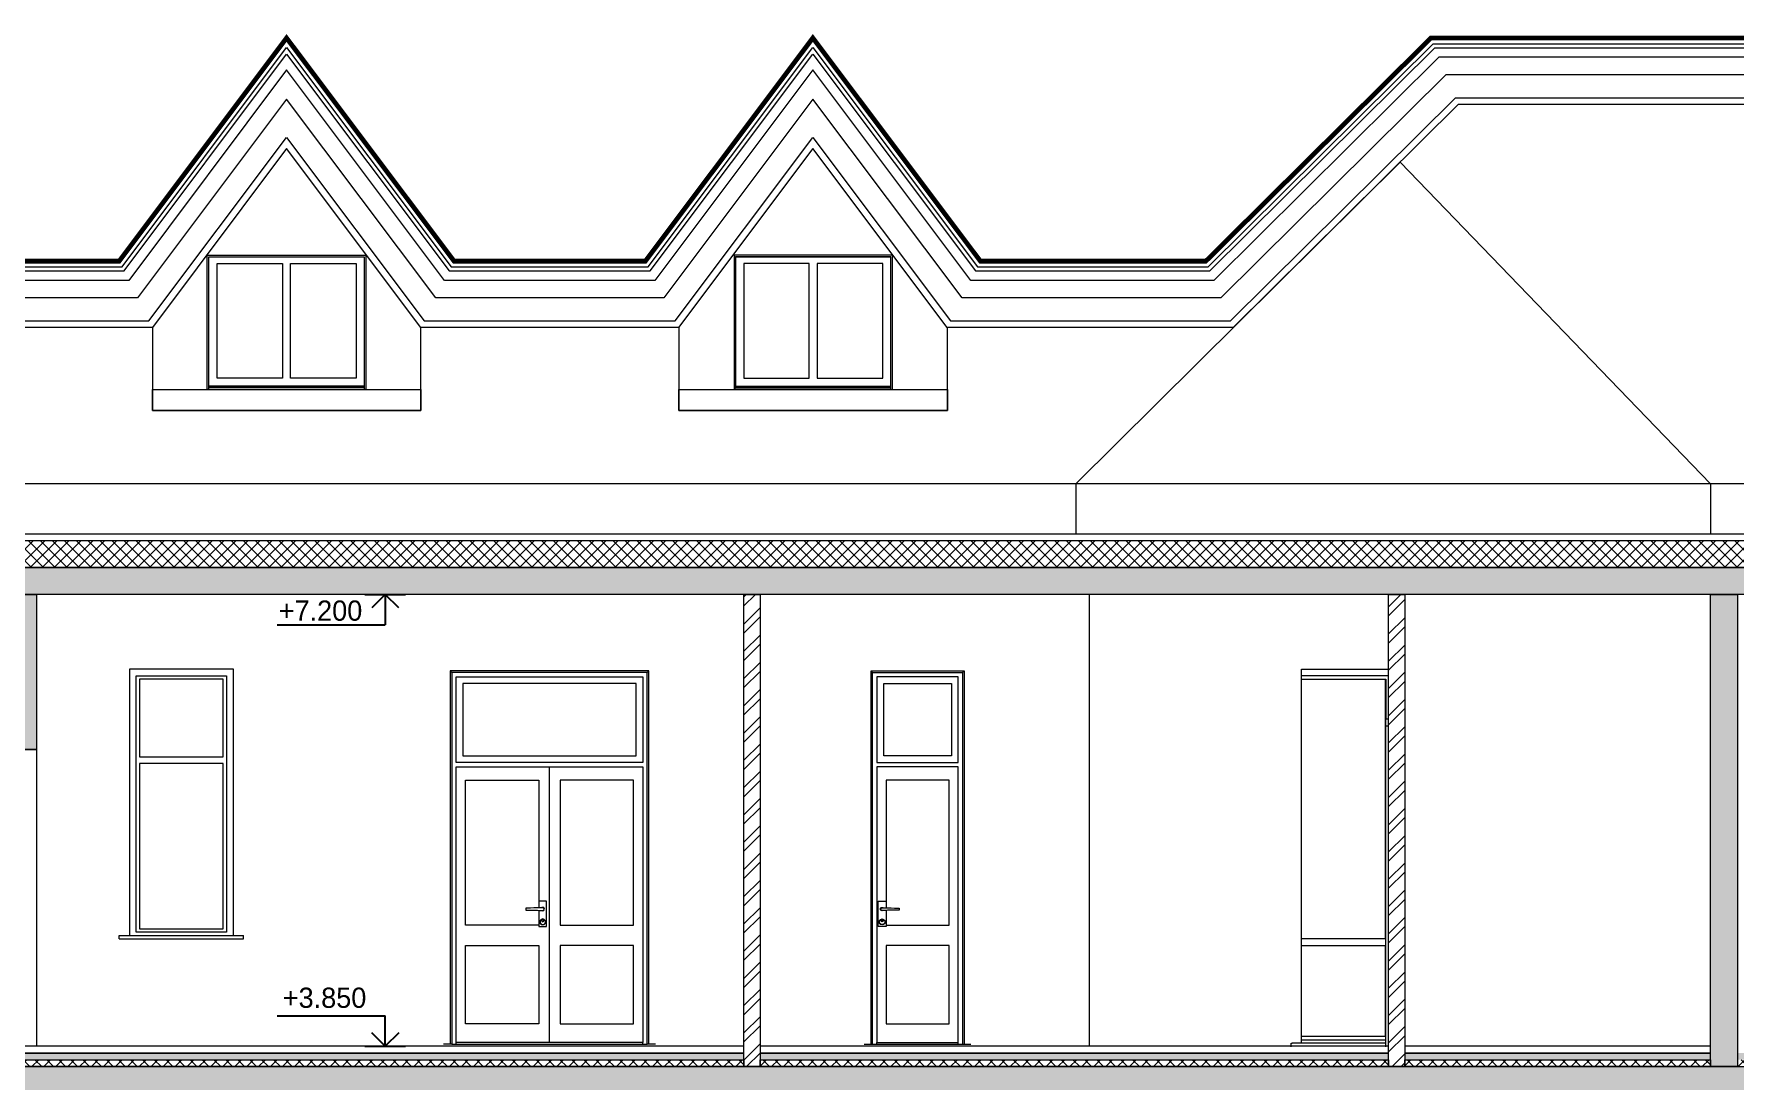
# Model space of a CAD drawing. Header units: millimetres. Extents: x 1177761 to 1329492, y 746793 to 827002.
# Drawn here: x 1298361 to 1310962, y 762100 to 769855 of the extents above; entities that cross this region are included whole.
import ezdxf

# ---------------------------------------------------------------- set-up
doc = ezdxf.new("R2010")
doc.units = ezdxf.units.MM
doc.linetypes.add('HIDDEN', pattern=[9.525, 6.35, -3.175])
doc.layers.add('mark', color=4, linetype='Continuous')
doc.layers.add('wall', color=5, linetype='Continuous', lineweight=30)
doc.styles.add('PStudio', font='pstudio.shx')
pattern_1 = [(45, (-514109.56, 1378656.587), (-44.1941738, 44.1941738), []), (135, (-514109.56, 1378656.587), (-44.1941738, -44.1941738), [])]
pattern_2 = [(45, (-509931.05, 1337656.59), (-88.388348, 88.388348), []), (45, (-509842.66, 1337656.59), (-88.388348, 88.388348), [156.25, -31.25, 0, -31.25])]

# ---------------------------------------------------------------- blocks, each defined once
blk = doc.blocks.new('H LEVEL4')
at = {"color": 0, "linetype": 'ByBlock'}
for p, q in [((16, 4.5), (0, 4.5)), ((0, 0), (0, 4.5)), ((3, 0), (-3, 0)), ((-2, 2), (0, 0)), ((0, 0), (2, 2))]:
    blk.add_line(p, q, dxfattribs=at)
at = {"color": 0, "linetype": 'ByBlock', "style": 'PStudio'}
blk.add_attdef('OTM', (3.4, 5.7), '', height=2, dxfattribs=at)

msp = doc.modelspace()

# ---------------------------------------------------------------- hatches: boundary and pattern name
at = {"layer": 'wall', "lineweight": 20, "ltscale": 50}
h = msp.add_hatch(dxfattribs=at)
h.set_pattern_fill('ANSI35', color=250, scale=500, style=0)
h.set_pattern_definition(pattern_2)
h.paths.add_polyline_path([(1319530, 765900), (1289710, 765900), (1319530, 765900), (1319530, 766355), (1319910, 766355), (1319910, 765900), (1319910, 765215), (1319530, 765215), (1319530, 765700), (1289710, 765700), (1289710, 765215), (1289330, 765215), (1289330, 765900), (1289330, 766520), (1289710, 766520), (1289710, 765900)])
at = {"layer": 'wall', "lineweight": 20, "ltscale": 100}
h = msp.add_hatch(dxfattribs=at)
h.set_pattern_fill('ANSI37', color=250, scale=500, style=0)
h.set_pattern_definition(pattern_1)
h.paths.add_polyline_path([(1289710, 766100), (1319530, 766100), (1319530, 765900), (1289710, 765900)])
at = {"layer": 'wall', "lineweight": 20, "ltscale": 50}
h = msp.add_hatch(dxfattribs=at)
h.set_pattern_fill('ANSI35', color=250, scale=500, style=0)
h.set_pattern_definition(pattern_2)
h.paths.add_polyline_path([(1310781, 765700), (1310981, 765700), (1310981, 762200), (1310781, 762200)])
h.paths.add_polyline_path([(1310781, 762000), (1310981, 762000), (1310981, 761100), (1310781, 761100)])
h.paths.add_polyline_path([(1305981, 762000), (1306181, 762000), (1306181, 761100), (1305981, 761100)])
h.paths.add_polyline_path([(1298180, 765700), (1298380, 765700), (1298380, 764550), (1298180, 764550)])
h.paths.add_polyline_path([(1298180, 758300), (1298380, 758300), (1298380, 762000), (1298180, 762000)])
h.paths.add_polyline_path([(1293380, 765700), (1293580, 765700), (1293580, 762200), (1293380, 762200)])
h.paths.add_polyline_path([(1293380, 762000), (1293580, 762000), (1293580, 758300), (1293380, 758300)])
at = {"layer": 'wall', "lineweight": 20, "ltscale": 100}
h = msp.add_hatch(dxfattribs=at)
h.set_pattern_fill('ANSI32', color=250, scale=15, style=0)
h.set_pattern_definition([(45, (32828.37, 1378656.59), (-101.027881, 101.027881), []), (45, (32895.73, 1378656.59), (-101.027881, 101.027881), [])])
h.paths.add_polyline_path([(1295004, 765700), (1295124, 765700), (1295124, 762200), (1295004, 762200)])
h.paths.add_polyline_path([(1296580, 762200), (1296700, 762200), (1296700, 765700), (1296580, 765700)])
h.paths.add_polyline_path([(1303620, 765700), (1303740, 765700), (1303740, 762200), (1303620, 762200)])
h.paths.add_polyline_path([(1308396, 765700), (1308516, 765700), (1308516, 762200), (1308396, 762200)])
h.paths.add_polyline_path([(1313456, 762200), (1313336, 762200), (1313336, 765700), (1313456, 765700)])
at = {"layer": 'wall', "lineweight": 20}
h = msp.add_hatch(dxfattribs=at)
h.set_pattern_fill('AR-CONC', color=250, scale=20, style=0)
h.set_pattern_definition([(50, (781736.57, 209871.36), (143.452037, -12.550427), [15, -165]), (355, (781736.57, 209871.36), (-27.750267, 150.438427), [12, -132]), (100.4514, (781748.53, 209870.31), (115.701876, 137.887908), [12.748038, -140.228422]), (46.1842, (781736.57, 209911.36), (213.44821, -33.103803), [22.5, -247.5]), (96.6356, (781754.36, 209908.6), (186.93254, 194.823574), [19.12206, -210.3426]), (351.1842, (781736.57, 209911.36), (186.93239, 194.82372), [18, -198]), (21, (781756.57, 209901.36), (119.38141, -80.523778), [15, -165]), (326, (781756.57, 209901.36), (48.663066, 145.03001), [12, -132]), (71.4514, (781766.52, 209894.65), (168.044526, 64.5061), [12.748038, -140.228422]), (37.5, (781736.574, 209871.357), (2.431971, 66.5787708), [0, -130.4, 0, -134, 0, -132.5]), (7.5, (781736.574, 209871.36), (52.6139075, 78.8823424), [0, -76.4, 0, -127.4, 0, -50.5]), (327.5, (781691.974, 209871.357), (106.7644872, -4.5109743), [0, -50, 0, -156, 0, -207]), (317.5, (781671.97, 209871.36), (116.637234, 20.020996), [0, -65, 0, -103.6, 0, -147])])
h.paths.add_polyline_path([(1316626, 762300), (1319530, 762300), (1319530, 762250), (1316626, 762250)])
h.paths.add_polyline_path([(1315206, 762300), (1316506, 762300), (1316506, 762250), (1315206, 762250)])
h.paths.add_polyline_path([(1313456, 762300), (1314956, 762300), (1314956, 762250), (1313456, 762250)])
h.paths.add_polyline_path([(1310981, 762300), (1313336, 762300), (1313336, 762250), (1310981, 762250)])
h.paths.add_polyline_path([(1308516, 762300), (1310781, 762300), (1310781, 762250), (1308516, 762250)])
h.paths.add_polyline_path([(1303740, 762300), (1308396, 762300), (1308396, 762250), (1303740, 762250)])
h.paths.add_polyline_path([(1296700, 762300), (1303620, 762300), (1303620, 762250), (1296700, 762250)])
h.paths.add_polyline_path([(1295124, 762300), (1296580, 762300), (1296580, 762250), (1295124, 762250)])
h.paths.add_polyline_path([(1293580, 762300), (1295004, 762300), (1295004, 762250), (1293580, 762250)])
h.paths.add_polyline_path([(1289710, 762300), (1293380, 762300), (1293380, 762250), (1289710, 762250)])
at = {"layer": 'wall', "lineweight": 20, "ltscale": 100}
h = msp.add_hatch(dxfattribs=at)
h.set_pattern_fill('ANSI37', color=250, scale=500, style=0)
h.set_pattern_definition(pattern_1)
h.paths.add_polyline_path([(1316626, 762250), (1319530, 762250), (1319530, 762200), (1316626, 762200)])
h.paths.add_polyline_path([(1315206, 762250), (1316506, 762250), (1316506, 762200), (1315206, 762200)])
h.paths.add_polyline_path([(1313456, 762250), (1314956, 762250), (1314956, 762200), (1313456, 762200)])
h.paths.add_polyline_path([(1310981, 762250), (1313336, 762250), (1313336, 762200), (1310981, 762200)])
h.paths.add_polyline_path([(1308516, 762250), (1310781, 762250), (1310781, 762200), (1308516, 762200)])
h.paths.add_polyline_path([(1303740, 762250), (1308396, 762250), (1308396, 762200), (1303740, 762200)])
h.paths.add_polyline_path([(1296700, 762250), (1303620, 762250), (1303620, 762200), (1296700, 762200)])
h.paths.add_polyline_path([(1295124, 762250), (1296580, 762250), (1296580, 762200), (1295124, 762200)])
h.paths.add_polyline_path([(1293580, 762250), (1295004, 762250), (1295004, 762200), (1293580, 762200)])
h.paths.add_polyline_path([(1289710, 762250), (1293380, 762250), (1293380, 762200), (1289710, 762200)])
at = {"layer": 'wall', "lineweight": 20, "ltscale": 50}
h = msp.add_hatch(dxfattribs=at)
h.set_pattern_fill('ANSI35', color=250, scale=500, style=0)
h.set_pattern_definition(pattern_2)
h.paths.add_polyline_path([(1319910, 762200), (1319910, 762000), (1319530, 762000), (1319530, 761750), (1319151, 761750), (1319151, 762000), (1289730, 762000), (1289730, 761750), (1289430, 761750), (1289430, 762200)])
h = msp.add_hatch(dxfattribs=at)
h.set_pattern_fill('ANSI35', color=250, scale=500, style=0)
h.set_pattern_definition(pattern_2)
h.paths.add_polyline_path([(1319910, 762200), (1319910, 762000), (1319530, 762000), (1319530, 761750), (1319151, 761750), (1319151, 762000), (1289730, 762000), (1289730, 761750), (1289430, 761750), (1289430, 762200)])

# ---------------------------------------------------------------- linework, layer by layer
at = {"layer": 'wall', "color": 250, "lineweight": 20, "ltscale": 50}
for p, q in [((1299645, 768215), (1300820, 768215)), ((1299645, 767220), (1299645, 768215)), ((1299657, 768203), (1300807, 768203)), ((1299657, 767233), (1299657, 768203)), ((1300807, 768203), (1300807, 767243)), ((1300807, 768203), (1300807, 767233)), ((1300820, 768215), (1300820, 767220)), ((1303547, 768215), (1303547, 767220)), ((1304722, 768215), (1303547, 768215)), ((1303559, 768203), (1303559, 767233)), ((1304709, 768203), (1303559, 768203)), ((1303559, 768203), (1303559, 767243)), ((1304709, 767233), (1304709, 768203)), ((1304722, 767220), (1304722, 768215)), ((1299717, 767303), (1299717, 768153)), ((1299717, 768153), (1300202, 768153)), ((1300202, 768153), (1300202, 767303)), ((1300262, 767303), (1300262, 768153)), ((1300262, 768153), (1300747, 768153)), ((1300747, 768153), (1300747, 767303)), ((1304104, 768153), (1303619, 768153)), ((1303619, 768153), (1303619, 767303)), ((1304104, 767303), (1304104, 768153)), ((1304649, 768153), (1304164, 768153)), ((1304164, 768153), (1304164, 767303)), ((1304649, 767303), (1304649, 768153)), ((1300202, 767303), (1299717, 767303)), ((1300747, 767303), (1300262, 767303)), ((1303619, 767303), (1304104, 767303)), ((1304164, 767303), (1304649, 767303)), ((1300820, 767220), (1299645, 767220)), ((1300807, 767243), (1299657, 767243)), ((1300807, 767233), (1299657, 767233)), ((1303547, 767220), (1304722, 767220)), ((1303559, 767243), (1304709, 767243)), ((1303559, 767233), (1304709, 767233)), ((1306078, 766520), (1306078, 766150)), ((1310781, 766520), (1310781, 766150)), ((1306181, 762350), (1306181, 765700)), ((1299068, 765147), (1299068, 763172)), ((1299838, 765147), (1299068, 765147)), ((1299838, 763172), (1299838, 765147)), ((1307751, 765147), (1307755, 765147)), ((1307751, 762372), (1307751, 765147)), ((1307751, 765147), (1307755, 765147)), ((1307751, 762372), (1307751, 765147)), ((1307755, 765147), (1307878, 765147)), ((1307755, 765147), (1307878, 765147)), ((1307878, 765147), (1308003, 765147)), ((1307878, 765147), (1308003, 765147)), ((1308003, 765147), (1308131, 765147)), ((1308003, 765147), (1308131, 765147)), ((1308131, 765147), (1308260, 765147)), ((1308131, 765147), (1308260, 765147)), ((1308260, 765147), (1308396, 765147)), ((1308260, 765147), (1308396, 765147)), ((1299118, 765097), (1299788, 765097)), ((1299118, 763197), (1299118, 765097)), ((1299763, 765072), (1299143, 765072)), ((1299143, 765072), (1299143, 764497)), ((1299763, 764497), (1299763, 765072)), ((1299788, 765097), (1299788, 763197)), ((1301445, 765134), (1301457, 765122)), ((1301445, 765134), (1301445, 762367)), ((1302915, 765134), (1301445, 765134)), ((1301457, 765122), (1301457, 762367)), ((1302903, 765122), (1301457, 765122)), ((1301489, 764454), (1301489, 765090)), ((1301489, 765090), (1302871, 765090)), ((1302821, 765040), (1301539, 765040)), ((1301539, 765040), (1301539, 764504)), ((1302821, 764504), (1302821, 765040)), ((1302871, 765090), (1302871, 764454)), ((1302903, 765122), (1302915, 765134)), ((1302903, 762367), (1302903, 765122)), ((1302915, 762367), (1302915, 765134)), ((1304574, 765122), (1304562, 765134)), ((1304562, 762367), (1304562, 765134)), ((1304562, 765134), (1305252, 765134)), ((1304574, 765122), (1304562, 765134)), ((1304562, 762367), (1304562, 765134)), ((1304562, 765134), (1305252, 765134)), ((1304574, 762367), (1304574, 765122)), ((1304574, 765122), (1305240, 765122)), ((1304574, 762367), (1304574, 765122)), ((1304574, 765122), (1305240, 765122)), ((1304606, 765090), (1304606, 764454)), ((1305208, 765090), (1304606, 765090)), ((1304606, 765090), (1304606, 764454)), ((1305208, 765090), (1304606, 765090)), ((1304656, 764504), (1304656, 765040)), ((1304656, 765040), (1305158, 765040)), ((1305158, 765040), (1305158, 764504)), ((1305208, 764454), (1305208, 765090)), ((1305208, 764454), (1305208, 765090)), ((1305252, 765134), (1305240, 765122)), ((1305252, 765134), (1305240, 765122)), ((1305240, 765122), (1305240, 762367)), ((1305240, 765122), (1305240, 762367)), ((1305252, 765134), (1305252, 762367)), ((1305252, 765134), (1305252, 762367)), ((1308396, 765097), (1307751, 765097)), ((1308396, 765097), (1307751, 765097)), ((1307751, 765072), (1308377, 765072)), ((1307751, 765072), (1308377, 765072)), ((1308374, 763147), (1308374, 765072)), ((1308374, 763147), (1308374, 765072)), ((1308377, 765072), (1308377, 764777)), ((1308377, 765072), (1308377, 764777)), ((1308377, 764777), (1308396, 764777)), ((1308377, 764727), (1308377, 764777)), ((1308377, 764777), (1308396, 764777)), ((1308377, 764727), (1308377, 764777)), ((1308377, 762347), (1308377, 764727)), ((1308377, 764727), (1308396, 764727)), ((1308377, 762347), (1308377, 764727)), ((1308377, 764727), (1308396, 764727)), ((1299143, 764497), (1299763, 764497)), ((1299763, 764447), (1299143, 764447)), ((1299143, 764447), (1299143, 763222)), ((1299763, 763222), (1299763, 764447)), ((1302871, 764454), (1301489, 764454)), ((1301489, 764422), (1302871, 764422)), ((1301489, 762379), (1301489, 764422)), ((1301539, 764504), (1302821, 764504)), ((1302180, 762379), (1302180, 764422)), ((1302871, 764422), (1302871, 762379)), ((1304606, 764454), (1305208, 764454)), ((1304606, 764454), (1305208, 764454)), ((1304606, 764422), (1304606, 762379)), ((1305208, 764422), (1304606, 764422)), ((1304606, 764422), (1304606, 762379)), ((1305208, 764422), (1304606, 764422)), ((1305158, 764504), (1304656, 764504)), ((1305208, 762379), (1305208, 764422)), ((1305208, 762379), (1305208, 764422)), ((1301557, 763247), (1301557, 764324)), ((1301557, 764324), (1302100, 764324)), ((1302100, 764324), (1302100, 763377)), ((1302803, 764324), (1302260, 764324)), ((1302260, 764324), (1302260, 763247)), ((1302803, 763247), (1302803, 764324)), ((1305140, 764324), (1304674, 764324)), ((1304674, 764324), (1304674, 763377)), ((1305140, 763247), (1305140, 764324)), ((1302159, 763427), (1302102, 763427)), ((1302102, 763427), (1302102, 763377)), ((1302130, 763380), (1302124, 763378)), ((1302130, 763379), (1302124, 763378)), ((1302137, 763378), (1302130, 763380)), ((1302136, 763378), (1302130, 763379)), ((1302159, 763237), (1302159, 763427)), ((1304616, 763427), (1304673, 763427)), ((1304616, 763237), (1304616, 763427)), ((1304616, 763427), (1304673, 763427)), ((1304616, 763237), (1304616, 763427)), ((1304638, 763378), (1304644, 763380)), ((1304638, 763378), (1304644, 763379)), ((1304638, 763378), (1304644, 763379)), ((1304644, 763380), (1304651, 763378)), ((1304644, 763379), (1304650, 763378)), ((1304644, 763379), (1304650, 763378)), ((1304673, 763427), (1304673, 763377)), ((1304673, 763427), (1304673, 763377)), ((1302013, 763374), (1302005, 763374)), ((1302005, 763374), (1302005, 763360)), ((1302005, 763360), (1302013, 763360)), ((1302039, 763375), (1302013, 763374)), ((1302013, 763360), (1302039, 763359)), ((1302065, 763376), (1302039, 763375)), ((1302039, 763359), (1302065, 763358)), ((1302092, 763377), (1302065, 763376)), ((1302065, 763358), (1302092, 763358)), ((1302105, 763377), (1302092, 763377)), ((1302092, 763358), (1302105, 763357)), ((1302100, 763357), (1302100, 763247)), ((1302102, 763357), (1302102, 763237)), ((1302130, 763377), (1302105, 763377)), ((1302105, 763357), (1302130, 763357)), ((1302111, 763283), (1302108, 763272)), ((1302108, 763272), (1302111, 763261)), ((1302113, 763282), (1302110, 763272)), ((1302110, 763272), (1302113, 763262)), ((1302119, 763291), (1302111, 763283)), ((1302111, 763261), (1302119, 763253)), ((1302120, 763290), (1302113, 763282)), ((1302113, 763262), (1302120, 763255)), ((1302130, 763294), (1302119, 763291)), ((1302119, 763253), (1302130, 763250)), ((1302130, 763292), (1302120, 763290)), ((1302120, 763255), (1302130, 763252)), ((1302124, 763378), (1302122, 763377)), ((1302122, 763357), (1302124, 763356)), ((1302123, 763285), (1302122, 763281)), ((1302122, 763281), (1302123, 763277)), ((1302126, 763288), (1302123, 763285)), ((1302124, 763285), (1302123, 763281)), ((1302123, 763281), (1302124, 763278)), ((1302123, 763277), (1302126, 763274)), ((1302124, 763378), (1302124, 763377)), ((1302124, 763357), (1302124, 763357)), ((1302124, 763357), (1302130, 763355)), ((1302124, 763356), (1302130, 763354)), ((1302127, 763287), (1302124, 763285)), ((1302124, 763278), (1302127, 763275)), ((1302130, 763289), (1302126, 763288)), ((1302126, 763274), (1302130, 763273)), ((1302130, 763288), (1302127, 763287)), ((1302127, 763275), (1302130, 763274)), ((1302135, 763376), (1302130, 763377)), ((1302130, 763357), (1302135, 763359)), ((1302130, 763355), (1302136, 763357)), ((1302130, 763354), (1302137, 763356)), ((1302141, 763291), (1302130, 763294)), ((1302140, 763290), (1302130, 763292)), ((1302134, 763288), (1302130, 763289)), ((1302134, 763287), (1302130, 763288)), ((1302130, 763274), (1302134, 763275)), ((1302130, 763273), (1302134, 763274)), ((1302130, 763252), (1302140, 763255)), ((1302130, 763250), (1302141, 763253)), ((1302137, 763285), (1302134, 763288)), ((1302136, 763285), (1302134, 763287)), ((1302134, 763275), (1302136, 763278)), ((1302134, 763274), (1302137, 763277)), ((1302139, 763372), (1302135, 763376)), ((1302135, 763359), (1302139, 763362)), ((1302141, 763373), (1302136, 763378)), ((1302136, 763357), (1302141, 763361)), ((1302137, 763281), (1302136, 763285)), ((1302136, 763278), (1302137, 763281)), ((1302141, 763374), (1302137, 763378)), ((1302137, 763356), (1302141, 763361)), ((1302138, 763281), (1302137, 763285)), ((1302137, 763277), (1302138, 763281)), ((1302140, 763367), (1302139, 763372)), ((1302139, 763362), (1302140, 763367)), ((1302148, 763282), (1302140, 763290)), ((1302140, 763255), (1302148, 763262)), ((1302143, 763367), (1302141, 763374)), ((1302142, 763367), (1302141, 763373)), ((1302141, 763361), (1302142, 763367)), ((1302141, 763361), (1302143, 763367)), ((1302149, 763283), (1302141, 763291)), ((1302141, 763253), (1302149, 763261)), ((1302150, 763272), (1302148, 763282)), ((1302148, 763262), (1302150, 763272)), ((1302152, 763272), (1302149, 763283)), ((1302149, 763261), (1302152, 763272)), ((1304622, 763272), (1304625, 763283)), ((1304625, 763261), (1304622, 763272)), ((1304624, 763272), (1304627, 763282)), ((1304627, 763262), (1304624, 763272)), ((1304625, 763283), (1304633, 763291)), ((1304633, 763253), (1304625, 763261)), ((1304627, 763282), (1304634, 763290)), ((1304634, 763255), (1304627, 763262)), ((1304631, 763367), (1304633, 763374)), ((1304633, 763361), (1304631, 763367)), ((1304632, 763367), (1304634, 763373)), ((1304632, 763367), (1304634, 763373)), ((1304634, 763361), (1304632, 763367)), ((1304634, 763361), (1304632, 763367)), ((1304633, 763374), (1304638, 763378)), ((1304638, 763356), (1304633, 763361)), ((1304633, 763291), (1304644, 763294)), ((1304644, 763250), (1304633, 763253)), ((1304634, 763373), (1304638, 763378)), ((1304634, 763373), (1304638, 763378)), ((1304634, 763367), (1304636, 763372)), ((1304634, 763367), (1304636, 763372)), ((1304636, 763362), (1304634, 763367)), ((1304636, 763362), (1304634, 763367)), ((1304638, 763357), (1304634, 763361)), ((1304638, 763357), (1304634, 763361)), ((1304634, 763290), (1304644, 763292)), ((1304644, 763252), (1304634, 763255)), ((1304636, 763372), (1304639, 763376)), ((1304636, 763372), (1304639, 763376)), ((1304639, 763359), (1304636, 763362)), ((1304639, 763359), (1304636, 763362)), ((1304636, 763281), (1304638, 763285)), ((1304638, 763277), (1304636, 763281)), ((1304637, 763281), (1304638, 763285)), ((1304638, 763278), (1304637, 763281)), ((1304644, 763355), (1304638, 763357)), ((1304644, 763355), (1304638, 763357)), ((1304644, 763354), (1304638, 763356)), ((1304644, 763354), (1304638, 763356)), ((1304638, 763285), (1304640, 763288)), ((1304638, 763285), (1304641, 763287)), ((1304641, 763275), (1304638, 763278)), ((1304640, 763274), (1304638, 763277)), ((1304639, 763376), (1304644, 763377)), ((1304639, 763376), (1304644, 763377)), ((1304644, 763357), (1304639, 763359)), ((1304644, 763357), (1304639, 763359)), ((1304640, 763288), (1304644, 763289)), ((1304644, 763273), (1304640, 763274)), ((1304641, 763287), (1304644, 763288)), ((1304644, 763274), (1304641, 763275)), ((1304644, 763377), (1304669, 763377)), ((1304644, 763377), (1304669, 763377)), ((1304669, 763357), (1304644, 763357)), ((1304650, 763357), (1304644, 763355)), ((1304669, 763357), (1304644, 763357)), ((1304650, 763357), (1304644, 763355)), ((1304651, 763356), (1304644, 763354)), ((1304651, 763356), (1304644, 763354)), ((1304644, 763294), (1304655, 763291)), ((1304644, 763292), (1304654, 763290)), ((1304644, 763289), (1304648, 763288)), ((1304644, 763288), (1304648, 763287)), ((1304648, 763275), (1304644, 763274)), ((1304648, 763274), (1304644, 763273)), ((1304654, 763255), (1304644, 763252)), ((1304655, 763253), (1304644, 763250)), ((1304648, 763288), (1304651, 763285)), ((1304648, 763287), (1304651, 763285)), ((1304651, 763278), (1304648, 763275)), ((1304651, 763277), (1304648, 763274)), ((1304650, 763378), (1304651, 763377)), ((1304650, 763378), (1304651, 763377)), ((1304651, 763357), (1304650, 763357)), ((1304651, 763357), (1304650, 763357)), ((1304651, 763378), (1304652, 763377)), ((1304652, 763357), (1304651, 763356)), ((1304652, 763357), (1304651, 763356)), ((1304651, 763285), (1304651, 763281)), ((1304651, 763285), (1304652, 763281)), ((1304651, 763281), (1304651, 763278)), ((1304652, 763281), (1304651, 763277)), ((1304654, 763290), (1304662, 763282)), ((1304662, 763262), (1304654, 763255)), ((1304655, 763291), (1304664, 763283)), ((1304664, 763261), (1304655, 763253)), ((1304662, 763282), (1304664, 763272)), ((1304664, 763272), (1304662, 763262)), ((1304664, 763283), (1304666, 763272)), ((1304666, 763272), (1304664, 763261)), ((1304669, 763377), (1304683, 763377)), ((1304669, 763377), (1304683, 763377)), ((1304683, 763358), (1304669, 763357)), ((1304683, 763358), (1304669, 763357)), ((1304673, 763357), (1304673, 763237)), ((1304673, 763357), (1304673, 763237)), ((1304674, 763357), (1304674, 763247)), ((1304683, 763377), (1304710, 763376)), ((1304683, 763377), (1304710, 763376)), ((1304710, 763358), (1304683, 763358)), ((1304710, 763358), (1304683, 763358)), ((1304710, 763376), (1304736, 763375)), ((1304710, 763376), (1304736, 763375)), ((1304736, 763359), (1304710, 763358)), ((1304736, 763359), (1304710, 763358)), ((1304736, 763375), (1304762, 763374)), ((1304736, 763375), (1304762, 763374)), ((1304762, 763360), (1304736, 763359)), ((1304762, 763360), (1304736, 763359)), ((1304762, 763374), (1304770, 763374)), ((1304762, 763374), (1304770, 763374)), ((1304770, 763360), (1304762, 763360)), ((1304770, 763360), (1304762, 763360)), ((1304770, 763374), (1304770, 763360)), ((1304770, 763374), (1304770, 763360)), ((1298993, 763172), (1299913, 763172)), ((1298993, 763147), (1298993, 763172)), ((1298993, 763147), (1299913, 763147)), ((1299788, 763197), (1299118, 763197)), ((1299143, 763222), (1299763, 763222)), ((1299913, 763147), (1299913, 763172)), ((1302100, 763247), (1301557, 763247)), ((1302102, 763237), (1302159, 763237)), ((1302260, 763247), (1302803, 763247)), ((1304673, 763237), (1304616, 763237)), ((1304673, 763237), (1304616, 763237)), ((1304674, 763247), (1305140, 763247)), ((1308377, 763147), (1307751, 763147)), ((1308377, 763147), (1307751, 763147)), ((1301557, 762517), (1301557, 763097)), ((1301557, 763097), (1302100, 763097)), ((1302100, 763097), (1302100, 762517)), ((1302803, 763097), (1302260, 763097)), ((1302260, 763097), (1302260, 762517)), ((1302803, 762517), (1302803, 763097)), ((1305140, 763097), (1304674, 763097)), ((1304674, 763097), (1304674, 762517)), ((1305140, 762517), (1305140, 763097)), ((1307751, 763097), (1308377, 763097)), ((1307751, 763097), (1308377, 763097)), ((1308374, 762422), (1308374, 763097)), ((1308374, 762422), (1308374, 763097)), ((1302100, 762517), (1301557, 762517)), ((1302260, 762517), (1302803, 762517)), ((1304674, 762517), (1305140, 762517)), ((1302871, 762379), (1301489, 762379)), ((1301489, 762367), (1301489, 762379)), ((1302871, 762367), (1302871, 762379)), ((1304606, 762379), (1305208, 762379)), ((1304606, 762367), (1304606, 762379)), ((1304606, 762379), (1305208, 762379)), ((1304606, 762367), (1304606, 762379)), ((1305208, 762367), (1305208, 762379)), ((1305208, 762367), (1305208, 762379)), ((1307675, 762347), (1307675, 762372)), ((1307675, 762372), (1307683, 762372)), ((1307675, 762347), (1307675, 762372)), ((1307675, 762372), (1307683, 762372)), ((1307688, 762372), (1307683, 762372)), ((1307688, 762372), (1307683, 762372)), ((1307759, 762372), (1307688, 762372)), ((1307759, 762372), (1307688, 762372)), ((1308377, 762422), (1307751, 762422)), ((1308377, 762422), (1307751, 762422)), ((1307751, 762397), (1308377, 762397)), ((1307751, 762397), (1308377, 762397)), ((1307881, 762372), (1307759, 762372)), ((1307881, 762372), (1307759, 762372)), ((1308006, 762372), (1307881, 762372)), ((1308006, 762372), (1307881, 762372)), ((1308133, 762372), (1308006, 762372)), ((1308133, 762372), (1308006, 762372)), ((1308261, 762372), (1308133, 762372)), ((1308261, 762372), (1308133, 762372)), ((1308377, 762372), (1308261, 762372)), ((1308377, 762372), (1308261, 762372)), ((1301445, 762367), (1301395, 762367)), ((1301457, 762367), (1301445, 762367)), ((1301457, 762367), (1302903, 762367)), ((1302915, 762367), (1302903, 762367)), ((1302965, 762367), (1302915, 762367)), ((1304512, 762367), (1304562, 762367)), ((1304512, 762367), (1304562, 762367)), ((1304562, 762367), (1304574, 762367)), ((1304562, 762367), (1304574, 762367)), ((1304574, 762367), (1305240, 762367)), ((1304574, 762367), (1305240, 762367)), ((1305240, 762367), (1305252, 762367)), ((1305240, 762367), (1305252, 762367)), ((1305252, 762367), (1305302, 762367)), ((1305252, 762367), (1305302, 762367))]:
    msp.add_line(p, q, dxfattribs=at)
at = {"layer": 'wall', "color": 250, "lineweight": 20, "ltscale": 50, "const_width": 20}
msp.add_lwpolyline([(1320306, 766155), (1320306, 766190), (1320338, 766188), (1320298, 766228), (1318316, 768152), (1314128, 768152), (1312477, 769832), (1308706, 769832), (1307039, 768178), (1305376, 768178), (1304131, 769838), (1302886, 768178), (1301477, 768178), (1300232, 769838), (1298988, 768178), (1297322, 768178), (1295654, 769831), (1292184, 769831), (1288508, 766173), (1288540, 766177), (1288530, 766141)], dxfattribs=at)
msp.add_lwpolyline([(1320306, 766155), (1320306, 766190), (1320338, 766188), (1320298, 766228), (1318316, 768152), (1314128, 768152), (1312477, 769832), (1308706, 769832), (1307039, 768178), (1305376, 768178), (1304131, 769838), (1302886, 768178), (1301477, 768178), (1300232, 769838), (1298988, 768178), (1297322, 768178), (1295654, 769831), (1292184, 769831), (1288508, 766173), (1288540, 766177), (1288530, 766141)], dxfattribs=at)
at = {"layer": 'wall', "color": 250, "linetype": 'HIDDEN', "lineweight": 20, "ltscale": 15, "const_width": 30}
msp.add_lwpolyline([(1288540, 766139), (1288553, 766189), (1288536, 766186), (1292188, 769821), (1295650, 769821), (1297317, 768168), (1298993, 768168), (1300232, 769821), (1301472, 768168), (1302891, 768168), (1304131, 769821), (1305371, 768168), (1307043, 768168), (1308710, 769822), (1312473, 769822), (1314123, 768142), (1318312, 768142), (1320291, 766221), (1320313, 766200), (1320295, 766201), (1320295, 766201)], dxfattribs=at)
at = {"layer": 'wall', "color": 250, "lineweight": 20, "ltscale": 50}
for points in [[(1320292, 766220), (1320292, 766221), (1318312, 768142), (1314123, 768142), (1312473, 769822), (1308710, 769822), (1307043, 768168), (1307043, 768168), (1305371, 768168), (1304131, 769821), (1302891, 768168), (1302891, 768168), (1301472, 768168), (1300232, 769821), (1298993, 768168), (1297317, 768168)], [(1288626, 766220), (1292205, 769781), (1295634, 769781), (1297301, 768128), (1299013, 768128), (1300232, 769755), (1301452, 768128), (1302911, 768128), (1304131, 769755), (1305351, 768128), (1307059, 768128), (1308727, 769782), (1312456, 769782), (1314107, 768102), (1318296, 768102), (1320235, 766220)], [(1288626, 766220), (1292205, 769781), (1295634, 769781), (1297301, 768128), (1299013, 768128), (1300232, 769755), (1301452, 768128), (1302911, 768128), (1304131, 769755), (1305351, 768128), (1307059, 768128), (1308727, 769782), (1312456, 769782), (1314107, 768102), (1318296, 768102), (1320235, 766220)], [(1320091, 766220), (1318256, 768002), (1314065, 768002), (1312414, 769682), (1308768, 769682), (1307101, 768028), (1305301, 768028), (1304131, 769588), (1302961, 768028), (1301402, 768028), (1300232, 769588), (1299063, 768028), (1297260, 768028), (1295593, 769681), (1292246, 769681), (1288768, 766220)], [(1320091, 766220), (1318256, 768002), (1314065, 768002), (1312414, 769682), (1308768, 769682), (1307101, 768028), (1305301, 768028), (1304131, 769588), (1302961, 768028), (1301402, 768028), (1300232, 769588), (1299063, 768028), (1297260, 768028), (1295593, 769681), (1292246, 769681), (1288768, 766220)], [(1297289, 768098), (1299028, 768098), (1300232, 769705), (1301437, 768098), (1302926, 768098), (1304131, 769705), (1305336, 768098), (1307072, 768098), (1308739, 769752), (1312443, 769752), (1314094, 768072), (1318284, 768072), (1320050, 766355), (1319766, 766355)], [(1319766, 766355), (1318203, 767872), (1314010, 767872), (1312360, 769552), (1308821, 769552), (1307154, 767898), (1305236, 767898), (1304131, 769371), (1303026, 767898), (1301337, 767898), (1300232, 769371), (1299128, 767898), (1297206, 767898)], [(1289494, 766520), (1292370, 769381), (1295469, 769381), (1297136, 767728), (1299213, 767728), (1300232, 769088), (1301252, 767728), (1303111, 767728), (1304131, 769088), (1305151, 767728), (1307224, 767728), (1308891, 769382), (1312288, 769382), (1313939, 767702), (1318134, 767702), (1319530, 766347)], [(1289494, 766520), (1292370, 769381), (1295469, 769381), (1297136, 767728), (1299213, 767728), (1300232, 769088), (1301252, 767728), (1303111, 767728), (1304131, 769088), (1305151, 767728), (1307224, 767728), (1308891, 769382), (1312288, 769382), (1313939, 767702), (1318134, 767702), (1319530, 766347)], [(1319530, 766278), (1318114, 767652), (1313918, 767652), (1312267, 769332), (1308912, 769332), (1307245, 767678), (1305126, 767678), (1304131, 769005), (1303136, 767678), (1301227, 767678), (1300232, 769005), (1299238, 767678), (1297116, 767678), (1295449, 769331), (1292391, 769331), (1289565, 766520)], [(1319530, 766278), (1318114, 767652), (1313918, 767652), (1312267, 769332), (1308912, 769332), (1307245, 767678), (1305126, 767678), (1304131, 769005), (1303136, 767678), (1301227, 767678), (1300232, 769005), (1299238, 767678), (1297116, 767678), (1295449, 769331), (1292391, 769331), (1289565, 766520)], [(1310781, 766520), (1308481, 768904), (1306078, 766520)], [(1299238, 767678), (1299238, 767064), (1301227, 767064), (1301227, 767678)], [(1303139, 767678), (1303139, 767064), (1305129, 767064), (1305129, 767678)], [(1319530, 766278), (1317759, 766278), (1317759, 766520), (1289710, 766520)], [(1319910, 765900), (1319910, 765200), (1319530, 765200), (1319530, 765700), (1289710, 765700), (1289710, 765200), (1289330, 765200), (1289330, 765700), (1289330, 765900)]]:
    msp.add_lwpolyline(points, dxfattribs=at)
for points in [[(1299657, 768203), (1300807, 768203), (1300807, 767220), (1299657, 767220)], [(1299657, 768203), (1300807, 768203), (1300807, 767220), (1299657, 767220)], [(1303556, 768203), (1304706, 768203), (1304706, 767220), (1303556, 767220)], [(1303556, 768203), (1304706, 768203), (1304706, 767220), (1303556, 767220)], [(1299238, 767220), (1301227, 767220), (1301227, 767064), (1299238, 767064)], [(1303139, 767220), (1305129, 767220), (1305129, 767064), (1303139, 767064)], [(1319530, 765900), (1289710, 765900), (1319530, 765900), (1319530, 766355), (1319910, 766355), (1319910, 765900), (1319910, 765200), (1319530, 765200), (1319530, 765700), (1289710, 765700), (1289710, 765200), (1289330, 765200), (1289330, 765900), (1289330, 765900), (1289330, 766520), (1289710, 766520), (1289710, 765900)], [(1289710, 766150), (1319530, 766150), (1319530, 765900), (1289710, 765900)], [(1289710, 766150), (1319530, 766150), (1319530, 765900), (1289710, 765900)], [(1289710, 766100), (1319530, 766100), (1319530, 765900), (1289710, 765900)], [(1289710, 766100), (1319530, 766100), (1319530, 765900), (1289710, 765900)], [(1298180, 765700), (1298380, 765700), (1298380, 764550), (1298180, 764550)], [(1303620, 765700), (1303740, 765700), (1303740, 762200), (1303620, 762200)], [(1308396, 765700), (1308516, 765700), (1308516, 762200), (1308396, 762200)], [(1310781, 765700), (1310981, 765700), (1310981, 762200), (1310781, 762200)], [(1298180, 764550), (1298380, 764550), (1298380, 762350), (1298180, 762350)], [(1303620, 762350), (1296700, 762350), (1296700, 762300), (1303620, 762300)], [(1303620, 762300), (1296700, 762300), (1296700, 762200), (1303620, 762200)], [(1296700, 762250), (1303620, 762250), (1303620, 762200), (1296700, 762200)], [(1308396, 762350), (1303740, 762350), (1303740, 762300), (1308396, 762300)], [(1308396, 762300), (1303740, 762300), (1303740, 762200), (1308396, 762200)], [(1303740, 762250), (1308396, 762250), (1308396, 762200), (1303740, 762200)], [(1310781, 762350), (1308516, 762350), (1308516, 762300), (1310781, 762300)], [(1310781, 762300), (1308516, 762300), (1308516, 762200), (1310781, 762200)], [(1308516, 762250), (1310781, 762250), (1310781, 762200), (1308516, 762200)], [(1319910, 762200), (1319910, 762000), (1319530, 762000), (1319530, 761750), (1319151, 761750), (1319151, 762000), (1289730, 762000), (1289730, 761750), (1289430, 761750), (1289430, 762200), (1319910, 762200)], [(1319910, 762200), (1319910, 762000), (1319530, 762000), (1319530, 761750), (1319151, 761750), (1319151, 762000), (1289730, 762000), (1289730, 761750), (1289430, 761750), (1289430, 762200), (1319910, 762200)]]:
    msp.add_lwpolyline(points, close=True, dxfattribs=at)

# ---------------------------------------------------------------- block references
at = {"layer": 'mark', "lineweight": 15, "ltscale": 50}
ref = msp.add_blockref('H LEVEL4', (1300963, 765700), dxfattribs=dict(at, xscale=50, yscale=50, zscale=50, rotation=180))
ref.add_attrib('OTM', '+7.200', (1300174, 765505), dxfattribs={"layer": '0', "color": 0, "linetype": 'ByBlock', "height": 150, "style": 'PStudio'})
ref = msp.add_blockref('H LEVEL4', (1300963, 762350), dxfattribs=dict(at, xscale=-50, yscale=50, zscale=50))
ref.add_attrib('OTM', '+3.850', (1300204, 762635), dxfattribs={"layer": '0', "color": 0, "linetype": 'ByBlock', "height": 150, "style": 'PStudio'})

doc.saveas('drawing.dxf')
